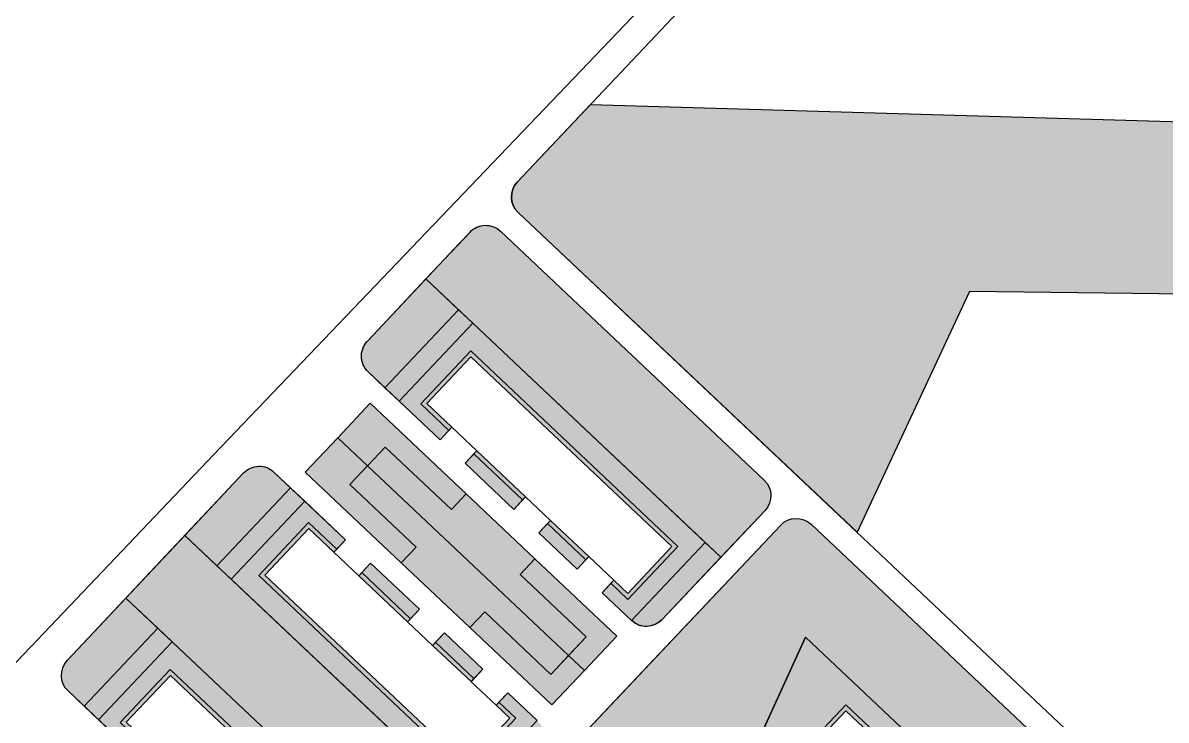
# Model space of a CAD drawing. Header units: millimetres. Extents: x 2240546 to 2245671, y 376439 to 383894.
# Drawn here: x 2243320 to 2243586.2, y 380873.7 to 381036 of the extents above; entities that cross this region are included whole.
import ezdxf

# ---------------------------------------------------------------- set-up
doc = ezdxf.new("R2010")
doc.units = ezdxf.units.MM
for name, color, linetype, true_color in [('благоустройство_внутридворовые_дороги', 7, 'Continuous', 0x000000), ('благоустройство_внутридворовые_площадки', 7, 'Continuous', 0x000000), ('благоустройство_озеленение', 7, 'Continuous', 0x000000), ('благоустройство_отмостка', 7, 'Continuous', 0x000000), ('благоустройство_парковка', 7, 'Continuous', 0x000000), ('благоустройство_спорт', 7, 'Continuous', 0x000000)]:
    doc.layers.add(name, color=color, linetype=linetype, true_color=true_color)
for name, color, linetype, transparency in [('благоустройство_штриховка_внутридомовые_площадки', 221, 'Continuous', 0.5), ('благоустройство_штриховка_озеленение', 105, 'Continuous', 0.5), ('благоустройство_штриховка_отмостка', 160, 'Continuous', 0.5), ('благоустройство_штриховка_парковка', 252, 'Continuous', 0.5), ('благоустройство_штриховка_спорт', 165, 'Continuous', 0.5)]:
    doc.layers.add(name, color=color, linetype=linetype, transparency=transparency)

msp = doc.modelspace()

# ---------------------------------------------------------------- hatches: boundary and pattern name
at = {"layer": 'благоустройство_штриховка_внутридомовые_площадки'}
h = msp.add_hatch(color=256, dxfattribs=at)
h.dxf.hatch_style = 1
h.paths.add_polyline_path([(2243404.293604635, 380951.0832894082), (2243421.434142166, 380969.2461479001), (2243424.741976398, 380966.1244995752), (2243407.605996542, 380947.9551164769)])
h = msp.add_hatch(color=256, dxfattribs=at)
h.dxf.hatch_style = 1
h.paths.add_polyline_path([(2243368.48049403, 380906.4701094901), (2243385.633384978, 380924.6574235214), (2243382.312615991, 380927.791278552), (2243365.154051905, 380909.6093183391)])
h = msp.add_hatch(color=256, dxfattribs=at)
h.dxf.hatch_style = 1
h.paths.add_polyline_path([(2243334.286677062, 380876.9009064672), (2243351.427200621, 380895.0637501534), (2243354.758181258, 380891.9202582496), (2243337.622207619, 380873.7508817435)])
at = {"layer": 'благоустройство_штриховка_озеленение'}
h = msp.add_hatch(color=256, dxfattribs=at)
h.dxf.hatch_style = 1
edge = h.paths.add_edge_path()
edge.add_line((2243514.232167284, 380917.4211053469), (2243435.315014046, 380991.896300292))
edge.add_arc((2243438.746726865, 380995.5326923384), 4.999999999226008, 136.6618008753951, 226.6587161133602, ccw=False)
edge.add_line((2243435.110150063, 380998.9642093725), (2243452.15556384, 381017.0282188812))
edge.add_line((2243452.15556384, 381017.0282188812), (2243592.727006441, 381012.8872991216))
edge.add_line((2243592.727006441, 381012.8872991216), (2243700.665928779, 381008.8345862866))
edge.add_line((2243700.665928779, 381008.8345862866), (2243704.450461934, 380971.465098119))
edge.add_line((2243704.450461934, 380971.465098119), (2243540.426709746, 380973.4988525214))
edge.add_line((2243540.426709746, 380973.4988525214), (2243514.232167284, 380917.4211053469))
h = msp.add_hatch(color=256, dxfattribs=at)
h.dxf.hatch_style = 1
edge = h.paths.add_edge_path()
edge.add_line((2243413.851793372, 380976.4017139768), (2243424.129295537, 380987.3271635854))
edge.add_arc((2243427.76587234, 380983.8956465506), 5.000000000355845, 46.65871610926092, 136.6618008773831, ccw=False)
edge.add_line((2243431.197585161, 380987.5320385975), (2243492.615987759, 380929.5706535389))
edge.add_arc((2243489.184274937, 380925.9342614923), 5.000000000589088, -43.34128387481911, 46.65871609875239, ccw=False)
edge.add_line((2243492.820666985, 380922.5025486724), (2243482.525528525, 380911.59337253))
edge.add_line((2243482.525528525, 380911.59337253), (2243413.851793372, 380976.4017139768))
h = msp.add_hatch(color=256, dxfattribs=at)
h.dxf.hatch_style = 1
h.paths.add_polyline_path([(2243417.128120767, 380938.9625660526), (2243407.605996542, 380947.9551164769), (2243424.741976398, 380966.1244995752), (2243478.8891365, 380915.0250853306), (2243461.729354199, 380896.8418342448), (2243454.852772376, 380903.3359743492), (2243456.909664956, 380905.5198262042), (2243460.879757896, 380901.7705303425), (2243472.541273431, 380914.1110798911), (2243424.272467594, 380959.66301096), (2243412.627131301, 380947.3395827497), (2243419.187922731, 380941.1436703281)])
h.paths.add_polyline_path([(2243422.944398838, 380933.469760812), (2243425.004200802, 380935.6508650876), (2243436.361007679, 380924.9256680504), (2243434.301205714, 380922.7445637749)], flags=17)
h.paths.add_polyline_path([(2243440.117483784, 380917.2517585348), (2243442.177285749, 380919.4328628104), (2243451.093381711, 380911.0126363311), (2243449.03648913, 380908.8287844764)], flags=17)
h = msp.add_hatch(color=256, dxfattribs=at)
h.dxf.hatch_style = 1
h.paths.add_polyline_path([(2243393.083364985, 380913.5018079038), (2243395.143167079, 380915.6829123169), (2243385.633384978, 380924.6574235214), (2243368.48049403, 380906.47010949), (2243422.609046238, 380855.3882557696), (2243439.76761031, 380873.5702159967), (2243432.911509047, 380880.040412362), (2243430.854617311, 380877.8565614035), (2243434.799242104, 380874.133965131), (2243423.165732275, 380861.7988842883), (2243374.896934823, 380907.3508074426), (2243386.530444652, 380919.6858882869)])
h.paths.add_polyline_path([(2243398.901592626, 380908.0110670444), (2243400.96139472, 380910.1921714576), (2243412.322008304, 380899.4710053155), (2243410.262206209, 380897.2899009027)], flags=17)
h.paths.add_polyline_path([(2243416.08043385, 380891.7991600437), (2243418.140235944, 380893.9802644566), (2243427.093278985, 380885.5311555065), (2243425.036387248, 380883.3473045482)], flags=17)
h = msp.add_hatch(color=256, dxfattribs=at)
h.dxf.hatch_style = 1
edge = h.paths.add_edge_path()
edge.add_line((2243292.298866765, 380672.1389615147), (2243301.719471639, 380682.1214438571))
edge.add_line((2243301.719471639, 380682.1214438571), (2243280.766739256, 380690.5159991201))
edge.add_line((2243280.766739256, 380690.5159991201), (2243464.277631712, 380884.9721161057))
edge.add_line((2243464.277631712, 380884.9721161057), (2243496.457059055, 380919.0708358283))
edge.add_arc((2243500.093451101, 380915.6391230075), 4.999999999818117, 46.65871610468298, 136.658716103255, ccw=False)
edge.add_line((2243503.525163922, 380919.2755150538), (2243576.296644941, 380850.6000748867))
edge.add_arc((2243572.864932121, 380846.9636828403), 4.999999999865215, -24.81717559097177, 46.658716105598614, ccw=False)
edge.add_line((2243577.403190612, 380844.8650618973), (2243570.06014551, 380828.9857593945))
edge.add_line((2243570.06014551, 380828.9857593945), (2243566.225057793, 380832.604984032))
edge.add_line((2243566.225057793, 380832.604984032), (2243502.211958643, 380893.0150196544))
edge.add_line((2243502.211958643, 380893.0150196544), (2243491.305757834, 380868.9689498125))
edge.add_line((2243491.305757834, 380868.9689498125), (2243484.306865246, 380853.5377411869))
edge.add_line((2243484.306865246, 380853.5377411869), (2243477.119778872, 380838.0457052941))
edge.add_line((2243477.119778872, 380838.0457052941), (2243466.117130862, 380814.3290823056))
edge.add_line((2243466.117130862, 380814.3290823056), (2243533.762165869, 380750.4915392299))
edge.add_line((2243533.762165869, 380750.4915392299), (2243524.909000108, 380731.3466074778))
edge.add_line((2243524.909000108, 380731.3466074778), (2243457.313514329, 380795.1373902692))
edge.add_line((2243457.313514329, 380795.1373902692), (2243395.74694789, 380660.923618174))
edge.add_line((2243395.74694789, 380660.923618174), (2243368.141737666, 380664.4596065687))
edge.add_line((2243368.141737666, 380664.4596065687), (2243310.86894331, 380668.5329593073))
edge.add_line((2243310.86894331, 380668.5329593073), (2243292.298866765, 380672.1389615147))
h = msp.add_hatch(color=256, dxfattribs=at)
h.dxf.hatch_style = 1
h.paths.add_polyline_path([(2243343.999634178, 380902.0732460122), (2243357.696135981, 380916.6474554173), (2243426.245438273, 380851.9565429589), (2243412.518586993, 380837.4109747696)])
h = msp.add_hatch(color=256, dxfattribs=at)
h.dxf.hatch_style = 1
h.paths.add_polyline_path([(2243504.454749767, 380856.5512402543), (2243491.305757834, 380868.9689498126), (2243502.211958643, 380893.0150196544), (2243566.225057793, 380832.604984032), (2243549.063335853, 380814.4235647133), (2243542.210438706, 380820.8953373664), (2243544.272375911, 380823.074425154), (2243548.215679189, 380819.3504290439), (2243559.877194725, 380831.6909785926), (2243511.608388887, 380877.2429096614), (2243499.963052595, 380864.9194814512), (2243506.513777588, 380858.7330756194)])
h.paths.add_polyline_path([(2243510.271028203, 380851.0584346681), (2243512.330056026, 380853.2402700334), (2243523.686863612, 380842.5150723265), (2243521.627835791, 380840.3332369609)], flags=17)
h.paths.add_polyline_path([(2243527.444114227, 380834.8404313751), (2243529.503142049, 380837.0222667405), (2243538.456095053, 380828.5672330263), (2243536.394157848, 380826.3881452387)], flags=17)
h = msp.add_hatch(color=256, dxfattribs=at)
h.dxf.hatch_style = 1
h.paths.add_polyline_path([(2243337.622207619, 380873.7508817434), (2243354.758181258, 380891.9202582496), (2243408.882194954, 380840.8426875839), (2243391.721136385, 380822.6606697886), (2243384.909290995, 380829.0936737809), (2243386.971228201, 380831.2727615685), (2243390.914531479, 380827.5487654585), (2243402.576047014, 380839.8893150071), (2243354.307241177, 380885.441246076), (2243342.661904885, 380873.1178178657), (2243349.212629878, 380866.9314120342), (2243347.153602057, 380864.7495766688)])
h.paths.add_polyline_path([(2243352.969880493, 380859.2567710827), (2243355.028908316, 380861.4386064478), (2243366.385715902, 380850.7134087411), (2243364.32668808, 380848.531573376)], flags=17)
h.paths.add_polyline_path([(2243370.142966517, 380843.0387677897), (2243372.201994339, 380845.220603155), (2243381.154947343, 380836.7655694408), (2243379.093010138, 380834.5864816532)], flags=17)
at = {"layer": 'благоустройство_штриховка_отмостка'}
h = msp.add_hatch(color=256, dxfattribs=at)
h.dxf.hatch_style = 1
h.paths.add_polyline_path([(2243419.187922731, 380941.143670328), (2243412.627131301, 380947.3395827497), (2243424.272467594, 380959.66301096), (2243472.541273431, 380914.1110798911), (2243460.879757896, 380901.7705303425), (2243456.909664956, 380905.5198262042), (2243457.595295817, 380906.2477768224), (2243460.839550606, 380903.1839515565), (2243471.127167236, 380914.0706019562), (2243424.312918541, 380958.2498475913), (2243414.0409936, 380947.3798025869), (2243419.874523386, 380941.8707050868)])
h.paths.add_polyline_path([(2243442.863886405, 380920.1598975692), (2243451.779012572, 380911.7405869495), (2243451.093381711, 380911.0126363311), (2243442.177285749, 380919.4328628104)], flags=17)
h.paths.add_polyline_path([(2243425.69470638, 380936.382034732), (2243437.05531997, 380925.6608685853), (2243436.361007679, 380924.9256680504), (2243425.004200802, 380935.6508650876)], flags=17)
h = msp.add_hatch(color=256, dxfattribs=at)
h.dxf.hatch_style = 1
h.paths.add_polyline_path([(2243393.083364985, 380913.5018079038), (2243386.530444652, 380919.6858882869), (2243374.896934823, 380907.3508074426), (2243423.165732275, 380861.7988842883), (2243434.799242104, 380874.133965131), (2243430.854617311, 380877.8565614035), (2243430.168986732, 380877.128611084), (2243433.385848021, 380874.0928151666), (2243423.124569469, 380863.2127194479), (2243376.310328906, 380907.3919574071), (2243386.571607458, 380918.2720531272), (2243392.396764287, 380912.7747730992)])
h.paths.add_polyline_path([(2243398.901592626, 380908.0110670445), (2243410.262206209, 380897.2899009026), (2243409.575605511, 380896.5628660981), (2243398.214991928, 380907.2840322398)], flags=17)
h.paths.add_polyline_path([(2243415.384175406, 380891.0618987466), (2243416.08043385, 380891.7991600437), (2243425.036387248, 380883.3473045482), (2243424.350756669, 380882.6193542287)], flags=17)
h = msp.add_hatch(color=256, dxfattribs=at)
h.dxf.hatch_style = 1
h.paths.add_polyline_path([(2243349.212629878, 380866.9314120342), (2243342.661904885, 380873.1178178657), (2243354.307241177, 380885.441246076), (2243402.576047014, 380839.8893150071), (2243390.914531479, 380827.5487654585), (2243386.971228201, 380831.2727615685), (2243387.658540603, 380831.9991241645), (2243390.874324189, 380828.9621866725), (2243401.146249129, 380839.8322316765), (2243354.347692125, 380884.0280827073), (2243344.075767183, 380873.1580377028), (2243349.898972486, 380867.6586904892)])
h.paths.add_polyline_path([(2243372.888336946, 380845.9478816101), (2243381.842259745, 380837.4919320365), (2243381.154947343, 380836.7655694408), (2243372.201994339, 380845.220603155)], flags=17)
h.paths.add_polyline_path([(2243355.028908316, 380861.4386064478), (2243355.715250923, 380862.1658849029), (2243367.07205851, 380851.4406871963), (2243366.385715902, 380850.7134087412)], flags=17)
h = msp.add_hatch(color=256, dxfattribs=at)
h.dxf.hatch_style = 1
h.paths.add_polyline_path([(2243512.330056026, 380853.2402700334), (2243513.020298629, 380853.971681094), (2243524.37320622, 380843.2423507817), (2243523.686863612, 380842.5150723265)], flags=17)
h.paths.add_polyline_path([(2243529.503142049, 380837.0222667405), (2243530.189484656, 380837.7495451956), (2243539.151766487, 380829.3024295794), (2243538.456095053, 380828.5672330263)], flags=17)
h.paths.add_polyline_path([(2243506.513777588, 380858.7330756194), (2243499.963052595, 380864.9194814512), (2243511.608388887, 380877.2429096614), (2243559.877194725, 380831.6909785926), (2243548.215679189, 380819.3504290439), (2243544.272375911, 380823.074425154), (2243544.959688313, 380823.8007877499), (2243548.1754719, 380820.763850258), (2243558.46308853, 380831.6505006575), (2243511.648839835, 380875.8297462928), (2243501.376914893, 380864.9597012883), (2243507.200120196, 380859.4603540745)])
at = {"layer": 'благоустройство_штриховка_парковка'}
h = msp.add_hatch(color=256, dxfattribs=at)
h.dxf.hatch_style = 1
edge = h.paths.add_edge_path()
edge.add_line((2243404.293604637, 380951.0832894097), (2243400.377983847, 380954.7811425954))
edge.add_arc((2243403.826066714, 380958.4228050767), 5.015075381880311, 133.4359748721973, 226.5640251278027, ccw=False)
edge.add_line((2243400.377983847, 380962.064467558), (2243413.851793372, 380976.4017139768))
edge.add_line((2243413.851793372, 380976.4017139768), (2243421.434142166, 380969.2461479001))
edge.add_line((2243421.434142166, 380969.2461479001), (2243404.293604637, 380951.0832894097))
edge = h.paths.add_edge_path()
edge.add_line((2243461.729354415, 380896.8418344738), (2243478.8891365, 380915.0250853306))
edge.add_line((2243478.8891365, 380915.0250853306), (2243482.525528525, 380911.5933725298))
edge.add_line((2243482.525528525, 380911.5933725298), (2243468.797459266, 380897.0465137169))
edge.add_arc((2243465.161067219, 380900.4782265367), 5.000000000154956, 226.6587163787456, 316.65871612248884, ccw=False)
edge = h.paths.add_edge_path()
edge.add_line((2243422.609046238, 380855.3882557695), (2243439.767610324, 380873.5702159829))
edge.add_arc((2243436.335897489, 380869.9338239502), 4.999999999505014, -43.34128388580609, 46.65871588159149, ccw=False)
edge.add_line((2243439.972289536, 380866.5021111303), (2243426.245438273, 380851.9565429588))
edge.add_line((2243426.245438273, 380851.9565429588), (2243422.609046238, 380855.3882557695))
edge = h.paths.add_edge_path()
edge.add_line((2243357.696135981, 380916.6474554171), (2243371.385493306, 380931.2140625087))
edge.add_arc((2243375.029037727, 380927.7899445122), 4.999999999486873, 46.658716098273715, 136.7782641826004, ccw=False)
edge.add_line((2243378.460750547, 380931.4263365577), (2243382.31261599, 380927.791278551))
edge.add_line((2243382.31261599, 380927.791278551), (2243365.154051905, 380909.6093183391))
edge.add_line((2243365.154051905, 380909.6093183391), (2243357.696135981, 380916.6474554171))
edge = h.paths.add_edge_path()
edge.add_line((2243343.999634178, 380902.073246012), (2243351.427200621, 380895.0637501533))
edge.add_line((2243351.427200621, 380895.0637501533), (2243334.286677062, 380876.9009064672))
edge.add_line((2243334.286677062, 380876.9009064672), (2243330.525786866, 380880.4526344157))
edge.add_arc((2243333.958790141, 380884.0878082097), 5.000000000323319, 136.7782641794499, 226.6383800163195, ccw=False)
edge.add_line((2243330.315245721, 380887.5119262069), (2243343.999634178, 380902.073246012))
edge = h.paths.add_edge_path()
edge.add_line((2243391.721136385, 380822.6606697884), (2243408.882194954, 380840.8426875838))
edge.add_line((2243408.882194954, 380840.8426875838), (2243412.518586993, 380837.4109747697))
edge.add_line((2243412.518586993, 380837.4109747697), (2243398.790568781, 380822.8641700484))
edge.add_arc((2243395.15413966, 380826.2958435824), 4.999999999812039, 226.638380020199, 316.6593351103561, ccw=False)
edge = h.paths.add_edge_path()
edge.add_arc((2243366.328955947, 380795.7514261803), 4.999999999253488, -43.341283889953615, 46.65871609164623, ccw=False)
edge.add_line((2243369.965347993, 380792.3197133603), (2243356.238496739, 380777.7741452013))
edge.add_line((2243356.238496739, 380777.7741452013), (2243352.602104692, 380781.2058580228))
edge.add_line((2243352.602104692, 380781.2058580228), (2243369.760668768, 380799.3878182254))
edge = h.paths.add_edge_path()
edge.add_line((2243287.843976785, 380842.3189874535), (2243301.533364656, 380856.8856270468))
edge.add_arc((2243305.176878531, 380853.4614765483), 4.999999999446987, 46.658716100562685, 136.7777530750383, ccw=False)
edge.add_line((2243308.608591352, 380857.097868594), (2243312.305674444, 380853.608880804))
edge.add_line((2243312.305674444, 380853.608880804), (2243295.147110359, 380835.4269205924))
edge.add_line((2243295.147110359, 380835.4269205924), (2243287.843976785, 380842.3189874535))
edge = h.paths.add_edge_path()
edge.add_line((2243264.264038333, 380802.7018753035), (2243260.645969201, 380806.1187251942))
edge.add_arc((2243264.078972475, 380809.753898988), 4.999999999194873, 136.6874933136208, 226.6383800261262, ccw=False)
edge.add_line((2243260.440857286, 380813.1837849719), (2243274.147474982, 380827.7447780485))
edge.add_line((2243274.147474982, 380827.7447780485), (2243281.420259075, 380820.8813524066))
edge.add_line((2243281.420259075, 380820.8813524066), (2243264.264038333, 380802.7018753035))
edge = h.paths.add_edge_path()
edge.add_line((2243321.699787898, 380748.4604201406), (2243338.875253409, 380766.6602898381))
edge.add_line((2243338.875253409, 380766.6602898381), (2243342.511645458, 380763.2285770132))
edge.add_line((2243342.511645458, 380763.2285770132), (2243328.767892987, 380748.6650995899))
edge.add_arc((2243325.131500702, 380752.0968129488), 5.000000542854925, 226.6587222326264, 316.65871349777035, ccw=False)
edge = h.paths.add_edge_path()
edge.add_line((2243299.753727259, 380725.205420517), (2243277.83259455, 380701.9768356095))
edge.add_arc((2243281.264307369, 380705.6132276573), 4.999999999602799, 226.6587161321089, 316.6587161197966)
edge.add_line((2243284.900699416, 380702.1815148376), (2243299.958406481, 380718.1373156532))
edge.add_arc((2243296.322014434, 380721.5690284738), 5.00000000003693, 316.6587161083726, 406.6587160489153)
edge = h.paths.add_edge_path()
edge.add_line((2243225.140168813, 380761.2445228457), (2243222.087945858, 380758.010254753))
edge.add_line((2243222.087945858, 380758.010254753), (2243218.780924858, 380761.3346164114))
edge.add_arc((2243222.060687181, 380765.1448043329), 5.027362418767105, 136.8183629366926, 229.2785401982151, ccw=False)
edge.add_line((2243218.394794919, 380768.5850960084), (2243231.626257839, 380782.6198442365))
edge.add_arc((2243235.264373029, 380779.1899582519), 5.000000000265772, 46.658716110634316, 136.687493315603, ccw=False)
edge.add_line((2243238.69608585, 380782.8263502989), (2243242.298732917, 380779.4264830772))
edge.add_line((2243242.298732917, 380779.4264830772), (2243225.140168813, 380761.2445228457))
h = msp.add_hatch(color=256, dxfattribs=at)
h.dxf.hatch_style = 1
h.paths.add_polyline_path([(2243393.294097036, 380939.4277331195), (2243400.861891598, 380947.4468971327), (2243423.21249081, 380926.3393285157), (2243419.78191202, 380922.7018650739), (2243404.380013566, 380937.247185554), (2243400.247627438, 380932.8655915449)])
h.paths.add_polyline_path([(2243439.207259061, 380911.2341107457), (2243458.297641162, 380893.2054419694), (2243450.749091369, 380885.20667055), (2243447.061868011, 380888.6863535734), (2243451.178578714, 380893.0513268342), (2243435.776680271, 380907.5966473038)])
h = msp.add_hatch(color=256, dxfattribs=at)
h.dxf.hatch_style = 1
h.paths.add_polyline_path([(2243385.744328812, 380931.4276705983), (2243393.294097036, 380939.4277331196), (2243400.247627438, 380932.8655915448), (2243396.130933587, 380928.5006361534), (2243411.537990988, 380913.9607857364), (2243408.107412795, 380910.3233229267)])
h.paths.add_polyline_path([(2243424.107538578, 380895.2237857801), (2243427.538116771, 380898.8612485898), (2243442.945174161, 380884.3213981829), (2243447.061868011, 380888.6863535735), (2243450.749091369, 380885.20667055), (2243443.199323145, 380877.2066080293)])
at = {"layer": 'благоустройство_штриховка_спорт'}
h = msp.add_hatch(color=256, dxfattribs=at)
h.dxf.hatch_style = 1
h.paths.add_polyline_path([(2243400.247627438, 380932.8655915447), (2243404.380013566, 380937.2471855539), (2243419.78191202, 380922.7018650738), (2243423.21249081, 380926.3393285156), (2243439.207259061, 380911.2341107459), (2243435.776680271, 380907.5966473037), (2243451.178578714, 380893.0513268342), (2243447.061868011, 380888.6863535737)])
h = msp.add_hatch(color=256, dxfattribs=at)
h.dxf.hatch_style = 1
h.paths.add_polyline_path([(2243400.247627438, 380932.8655915448), (2243447.061868011, 380888.6863535736), (2243442.945174161, 380884.3213981829), (2243427.538116771, 380898.8612485899), (2243424.107538578, 380895.2237857801), (2243408.107412795, 380910.3233229265), (2243411.537990988, 380913.9607857363), (2243396.130933587, 380928.5006361534)])

# ---------------------------------------------------------------- linework, layer by layer
at = {"layer": 'благоустройство_внутридворовые_дороги'}
for points in [[(2243544.10982275, 381090.4181620236, 0.1818994325673303), (2243506.587742704, 381074.713142784), (2243487.339432858, 381054.314597073), (2243435.110150063, 380998.9642093725, 0.4141977932263884), (2243435.315014046, 380991.896300292), (2243586.171366257, 380849.5311011097), (2243583.515416528, 380843.7876215848), (2243490.597536926, 380642.8531185214, 0.4410197066688025), (2243493.456607636, 380636.0448979792), (2243560.341483357, 380612.1973789323), (2243679.528113521, 380564.1816204127), (2243807.507423987, 380513.7828000354), (2243860.475221563, 380493.6782017613, 0.5629977559706372), (2243873.954863821, 380504.1997807116), (2243861.209808682, 380612.1604758243, 0.1605629626930883), (2243791.097908306, 380756.9238595267, -0.1501426707143019), (2243754.406547952, 380834.0268212652), (2243728.459032039, 381072.5808065223, 0.3828248066154814), (2243708.576301623, 381090.4181620236), (2243544.10982275, 381090.4181620236)], [(2243502.838750282, 381080.2726952095), (2243364.470505773, 380935.4901156325), (2243239.31888022, 380804.115699278), (2243166.709653185, 380726.5132783033, -0.3571096711115074), (2243160.430905285, 380725.6755595495), (2243156.70328347, 380727.9782063112), (2243130.636373001, 380749.2437902581), (2243093.965163455, 380785.6742935266), (2243023.88427721, 380855.2951756027), (2242965.080653324, 380910.9471377863), (2242875.120310338, 380996.8718696191), (2242825.212054264, 381051.269722809)], [(2243468.797459266, 380897.0465137165, -0.4143175232926964), (2243461.728063943, 380896.8430527429), (2243454.852772376, 380903.3359743492), (2243457.595295817, 380906.2477768224), (2243451.787377459, 380911.7494681501), (2243449.03648913, 380908.8287844764), (2243440.117483784, 380917.2517585348), (2243442.863886405, 380920.1598975692), (2243437.047608335, 380925.6527028092), (2243434.301205714, 380922.7445637749), (2243422.944398838, 380933.469760812), (2243425.690801457, 380936.3778998465), (2243419.87647874, 380941.8727755919), (2243417.128120767, 380938.9625660526), (2243400.377983847, 380954.7811425953, -0.4134986620895876), (2243400.167442702, 380961.8404343867), (2243421.664071116, 380984.714622877), (2243424.129295537, 380987.3271635854, -0.414229331677368), (2243431.197585161, 380987.5320385975), (2243492.615987759, 380929.5706535389, -0.4142135623007648), (2243492.820666985, 380922.5025486724), (2243468.797459266, 380897.0465137165)], [(2243347.153602056, 380864.7495766691), (2243330.525786866, 380880.4526344157, -0.4134986620751528), (2243330.315245721, 380887.5119262069), (2243371.385493306, 380931.2140625087, -0.4148248183739368), (2243378.460750547, 380931.4263365577), (2243395.143167079, 380915.6829123169), (2243392.396764287, 380912.7747730992), (2243398.214991928, 380907.2840322398), (2243400.96139472, 380910.1921714576), (2243412.322008304, 380899.4710053155), (2243409.567897336, 380896.5547039864), (2243415.393833151, 380891.0721252391), (2243418.140235944, 380893.9802644566), (2243427.093278985, 380885.5311555065), (2243424.342418091, 380882.6105009617), (2243430.166017858, 380877.1254589594), (2243432.911509047, 380880.040412362), (2243439.76761031, 380873.5702159967, -0.4142135623044687)], [(2243368.43971948, 380783.418099212), (2243496.457059055, 380919.0708358283, -0.4142135623721771), (2243503.525163922, 380919.2755150538), (2243576.296644941, 380850.6000748867, -0.3223932855789519)]]:
    msp.add_lwpolyline(points, format="xyb", dxfattribs=at)
msp.add_lwpolyline([(2243442.945174161, 380884.3213981829), (2243427.538116771, 380898.8612485899), (2243424.107538578, 380895.2237857801), (2243408.107412801, 380910.3233229329), (2243411.537990988, 380913.9607857363), (2243396.130933587, 380928.5006361534), (2243404.380013566, 380937.2471855539), (2243419.78191202, 380922.7018650738), (2243423.21249081, 380926.3393285157), (2243439.207259061, 380911.2341107459), (2243435.776680271, 380907.5966473037), (2243451.17940398, 380893.0522018683), (2243442.945174161, 380884.3213981829)], dxfattribs=at)
at = {"layer": 'благоустройство_внутридворовые_площадки'}
for points in [[(2243404.293604635, 380951.0832894082), (2243421.434142166, 380969.2461479001), (2243424.741976398, 380966.1244995752), (2243407.605996542, 380947.9551164769)], [(2243368.48049403, 380906.4701094901), (2243385.633384978, 380924.6574235214), (2243382.312615991, 380927.791278552), (2243365.154051905, 380909.6093183391)], [(2243334.286677062, 380876.9009064672), (2243351.427200621, 380895.0637501534), (2243354.758181258, 380891.9202582496), (2243337.622207619, 380873.7508817435)]]:
    msp.add_lwpolyline(points, close=True, dxfattribs=at)
at = {"layer": 'благоустройство_озеленение'}
for points in [[(2243514.232167284, 380917.4211053469), (2243435.315014046, 380991.896300292, -0.4141977933085637), (2243435.110150063, 380998.9642093725), (2243452.15556384, 381017.0282188812), (2243592.727006441, 381012.8872991216), (2243700.665928779, 381008.8345862866), (2243704.450461934, 380971.465098119), (2243540.426709746, 380973.4988525214)], [(2243413.851793372, 380976.4017139768), (2243424.129295537, 380987.3271635854, -0.4142293316493981), (2243431.197585161, 380987.5320385975), (2243492.615987759, 380929.5706535389, -0.4142135622379938), (2243492.820666985, 380922.5025486724), (2243482.525528525, 380911.59337253)], [(2243292.298866765, 380672.1389615147), (2243301.719471639, 380682.1214438571), (2243280.766739256, 380690.5159991201), (2243464.277631712, 380884.9721161057), (2243496.457059055, 380919.0708358283, -0.4142135623706152), (2243503.525163922, 380919.2755150538), (2243576.296644941, 380850.6000748867, -0.3223932855922593), (2243577.403190612, 380844.8650618973), (2243570.06014551, 380828.9857593945), (2243566.225057793, 380832.604984032), (2243502.211958643, 380893.0150196544), (2243491.305757834, 380868.9689498125), (2243484.306865246, 380853.5377411869), (2243477.119778872, 380838.0457052941), (2243466.117130862, 380814.3290823056), (2243533.762165869, 380750.4915392299), (2243524.909000108, 380731.3466074778), (2243457.313514329, 380795.1373902692), (2243395.74694789, 380660.923618174), (2243368.141737666, 380664.4596065687), (2243310.86894331, 380668.5329593073)]]:
    msp.add_lwpolyline(points, format="xyb", close=True, dxfattribs=at)
for points in [[(2243417.128120767, 380938.9625660526), (2243407.605996542, 380947.9551164769), (2243424.741976398, 380966.1244995752), (2243478.8891365, 380915.0250853306), (2243461.729354199, 380896.8418342448), (2243454.852772376, 380903.3359743492), (2243456.909664956, 380905.5198262042), (2243460.879757896, 380901.7705303425), (2243472.541273431, 380914.1110798911), (2243424.272467594, 380959.66301096), (2243412.627131301, 380947.3395827497), (2243419.187922731, 380941.1436703281)], [(2243422.944398838, 380933.469760812), (2243425.004200802, 380935.6508650876), (2243436.361007679, 380924.9256680504), (2243434.301205714, 380922.7445637749)], [(2243393.083364985, 380913.5018079038), (2243395.143167079, 380915.6829123169), (2243385.633384978, 380924.6574235214), (2243368.48049403, 380906.47010949), (2243422.609046238, 380855.3882557696), (2243439.76761031, 380873.5702159967), (2243432.911509047, 380880.040412362), (2243430.854617311, 380877.8565614035), (2243434.799242104, 380874.133965131), (2243423.165732275, 380861.7988842883), (2243374.896934823, 380907.3508074426), (2243386.530444652, 380919.6858882869)], [(2243440.117483784, 380917.2517585348), (2243442.177285749, 380919.4328628104), (2243451.093381711, 380911.0126363311), (2243449.03648913, 380908.8287844764)], [(2243343.999634178, 380902.0732460122), (2243357.696135981, 380916.6474554173), (2243426.245438273, 380851.9565429589), (2243412.518586993, 380837.4109747696)], [(2243398.901592626, 380908.0110670444), (2243400.96139472, 380910.1921714576), (2243412.322008304, 380899.4710053155), (2243410.262206209, 380897.2899009027)], [(2243416.08043385, 380891.7991600437), (2243418.140235944, 380893.9802644566), (2243427.093278985, 380885.5311555065), (2243425.036387248, 380883.3473045482)], [(2243504.454749767, 380856.5512402543), (2243491.305757834, 380868.9689498126), (2243502.211958643, 380893.0150196544), (2243566.225057793, 380832.604984032), (2243549.063335853, 380814.4235647133), (2243542.210438706, 380820.8953373664), (2243544.272375911, 380823.074425154), (2243548.215679189, 380819.3504290439), (2243559.877194725, 380831.6909785926), (2243511.608388887, 380877.2429096614), (2243499.963052595, 380864.9194814512), (2243506.513777588, 380858.7330756194)], [(2243337.622207619, 380873.7508817434), (2243354.758181258, 380891.9202582496), (2243408.882194954, 380840.8426875839), (2243391.721136385, 380822.6606697886), (2243384.909290995, 380829.0936737809), (2243386.971228201, 380831.2727615685), (2243390.914531479, 380827.5487654585), (2243402.576047014, 380839.8893150071), (2243354.307241177, 380885.441246076), (2243342.661904885, 380873.1178178657), (2243349.212629878, 380866.9314120342), (2243347.153602057, 380864.7495766688)]]:
    msp.add_lwpolyline(points, close=True, dxfattribs=at)
at = {"layer": 'благоустройство_отмостка'}
for points in [[(2243419.187922731, 380941.143670328), (2243412.627131301, 380947.3395827497), (2243424.272467594, 380959.66301096), (2243472.541273431, 380914.1110798911), (2243460.879757896, 380901.7705303425), (2243456.909664956, 380905.5198262042), (2243457.595295817, 380906.2477768224), (2243460.839550606, 380903.1839515565), (2243471.127167236, 380914.0706019562), (2243424.312918541, 380958.2498475913), (2243414.0409936, 380947.3798025869), (2243419.874523386, 380941.8707050868)], [(2243425.69470638, 380936.382034732), (2243437.05531997, 380925.6608685853), (2243436.361007679, 380924.9256680504), (2243425.004200802, 380935.6508650876)], [(2243393.083364985, 380913.5018079038), (2243386.530444652, 380919.6858882869), (2243374.896934823, 380907.3508074426), (2243423.165732275, 380861.7988842883), (2243434.799242104, 380874.133965131), (2243430.854617311, 380877.8565614035), (2243430.168986732, 380877.128611084), (2243433.385848021, 380874.0928151666), (2243423.124569469, 380863.2127194479), (2243376.310328906, 380907.3919574071), (2243386.571607458, 380918.2720531272), (2243392.396764287, 380912.7747730992)], [(2243442.863886405, 380920.1598975692), (2243451.779012572, 380911.7405869495), (2243451.093381711, 380911.0126363311), (2243442.177285749, 380919.4328628104)], [(2243398.901592626, 380908.0110670445), (2243410.262206209, 380897.2899009026), (2243409.575605511, 380896.5628660981), (2243398.214991928, 380907.2840322398)], [(2243415.384175406, 380891.0618987466), (2243416.08043385, 380891.7991600437), (2243425.036387248, 380883.3473045482), (2243424.350756669, 380882.6193542287)], [(2243349.212629878, 380866.9314120342), (2243342.661904885, 380873.1178178657), (2243354.307241177, 380885.441246076), (2243402.576047014, 380839.8893150071), (2243390.914531479, 380827.5487654585), (2243386.971228201, 380831.2727615685), (2243387.658540603, 380831.9991241645), (2243390.874324189, 380828.9621866725), (2243401.146249129, 380839.8322316765), (2243354.347692125, 380884.0280827073), (2243344.075767183, 380873.1580377028), (2243349.898972486, 380867.6586904892)], [(2243506.513777588, 380858.7330756194), (2243499.963052595, 380864.9194814512), (2243511.608388887, 380877.2429096614), (2243559.877194725, 380831.6909785926), (2243548.215679189, 380819.3504290439), (2243544.272375911, 380823.074425154), (2243544.959688313, 380823.8007877499), (2243548.1754719, 380820.763850258), (2243558.46308853, 380831.6505006575), (2243511.648839835, 380875.8297462928), (2243501.376914893, 380864.9597012883), (2243507.200120196, 380859.4603540745)]]:
    msp.add_lwpolyline(points, close=True, dxfattribs=at)
at = {"layer": 'благоустройство_парковка'}
for points in [[(2243404.293604637, 380951.0832894097), (2243400.377983847, 380954.7811425954, -0.4302959219446431), (2243400.377983847, 380962.064467558), (2243413.851793372, 380976.4017139768), (2243421.434142166, 380969.2461479001)], [(2243357.696135981, 380916.6474554171), (2243371.385493306, 380931.2140625087, -0.4148248184517636), (2243378.460750547, 380931.4263365577), (2243382.31261599, 380927.791278551), (2243365.154051905, 380909.6093183391)], [(2243461.729354415, 380896.8418344738), (2243478.8891365, 380915.0250853306), (2243482.525528525, 380911.5933725298), (2243468.797459266, 380897.0465137169, -0.4142135610679429)], [(2243343.999634178, 380902.073246012), (2243351.427200621, 380895.0637501533), (2243334.286677062, 380876.9009064672), (2243330.525786866, 380880.4526344157, -0.4134986620339685), (2243330.315245721, 380887.5119262069)]]:
    msp.add_lwpolyline(points, format="xyb", close=True, dxfattribs=at)
for points in [[(2243393.294097036, 380939.4277331195), (2243400.861891598, 380947.4468971327), (2243423.21249081, 380926.3393285157), (2243419.78191202, 380922.7018650739), (2243404.380013566, 380937.247185554), (2243400.247627438, 380932.8655915449)], [(2243385.744328812, 380931.4276705983), (2243393.294097036, 380939.4277331196), (2243400.247627438, 380932.8655915448), (2243396.130933587, 380928.5006361534), (2243411.537990988, 380913.9607857364), (2243408.107412795, 380910.3233229267)], [(2243439.207259061, 380911.2341107457), (2243458.297641162, 380893.2054419694), (2243450.749091369, 380885.20667055), (2243447.061868011, 380888.6863535734), (2243451.178578714, 380893.0513268342), (2243435.776680271, 380907.5966473038)], [(2243424.107538578, 380895.2237857801), (2243427.538116771, 380898.8612485898), (2243442.945174161, 380884.3213981829), (2243447.061868011, 380888.6863535735), (2243450.749091369, 380885.20667055), (2243443.199323145, 380877.2066080293)]]:
    msp.add_lwpolyline(points, close=True, dxfattribs=at)
at = {"layer": 'благоустройство_спорт'}
for points in [[(2243400.247627438, 380932.8655915447), (2243404.380013566, 380937.2471855539), (2243419.78191202, 380922.7018650738), (2243423.21249081, 380926.3393285156), (2243439.207259061, 380911.2341107459), (2243435.776680271, 380907.5966473037), (2243451.178578714, 380893.0513268342), (2243447.061868011, 380888.6863535737)], [(2243400.247627438, 380932.8655915448), (2243447.061868011, 380888.6863535736), (2243442.945174161, 380884.3213981829), (2243427.538116771, 380898.8612485899), (2243424.107538578, 380895.2237857801), (2243408.107412795, 380910.3233229265), (2243411.537990988, 380913.9607857363), (2243396.130933587, 380928.5006361534)]]:
    msp.add_lwpolyline(points, close=True, dxfattribs=at)

doc.saveas('drawing.dxf')
